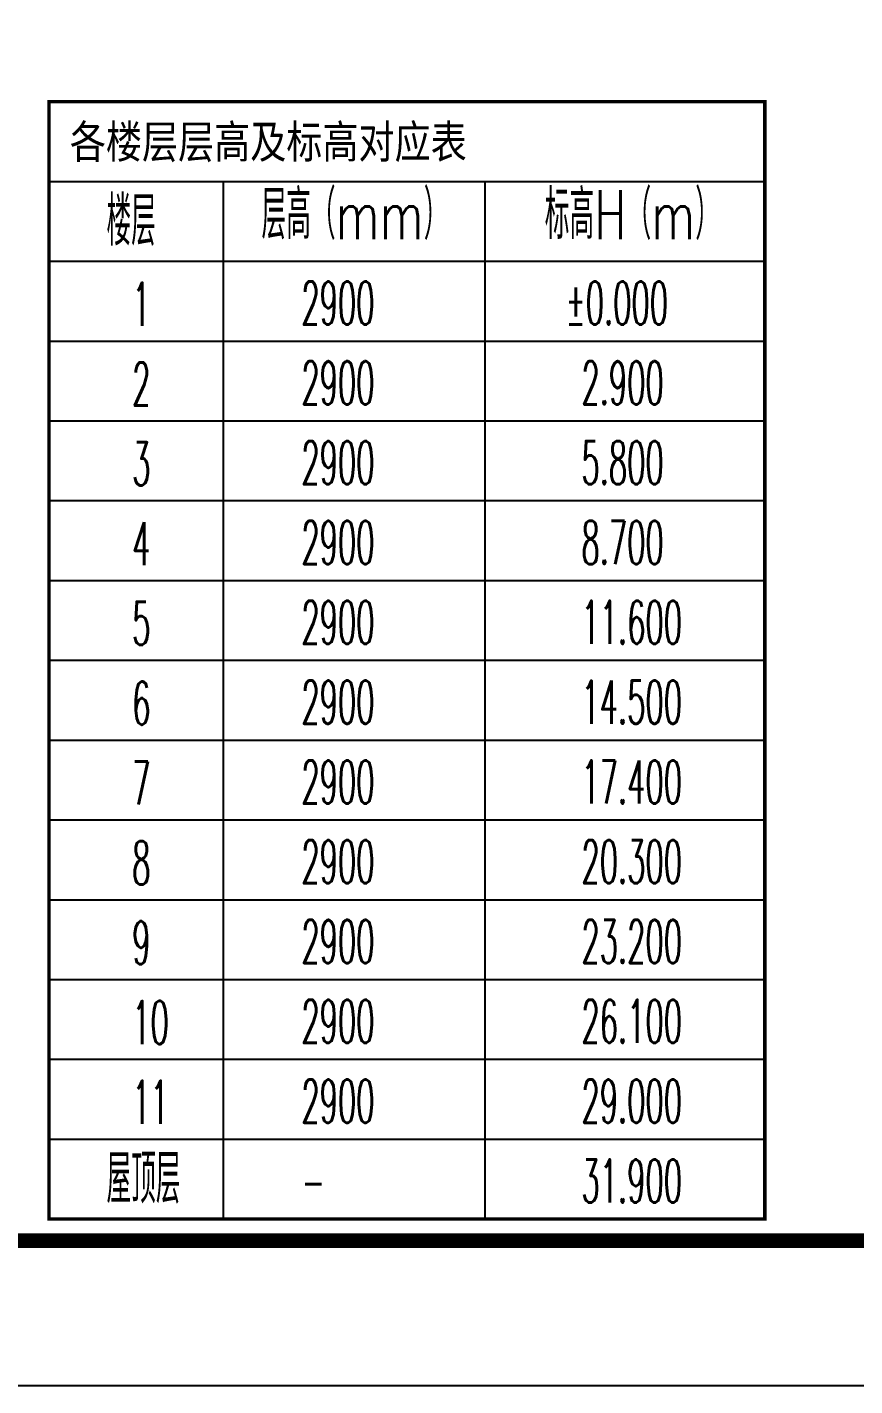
# Model space of a CAD drawing. Extents: x -518115 to 1124316, y -209821 to 1628073.
# Drawn here: x 883842 to 889545, y 179207 to 188570 of the extents above; entities that cross this region are included whole.
import ezdxf

# ---------------------------------------------------------------- set-up
doc = ezdxf.new("R2010")
doc.units = 0
doc.header["$LTSCALE"] = 1000
doc.header["$MEASUREMENT"] = 0
for name, color, linetype in [('C-Sheet-图框', 101, 'Continuous'), ('PUB_TEXT', 4, 'Continuous'), ('图框', 140, 'Continuous')]:
    doc.layers.add(name, color=color, linetype=linetype)
doc.layers.add('yichutu', color=7, linetype='Continuous', true_color=0xffffff, plot=False)
doc.styles.add('_TCH_DIM', font='SIMPLEX.shx', dxfattribs={"width": 0.7, "bigfont": 'GBCBIG.shx'})
doc.styles.add('宋体', font='', dxfattribs={"height": 50})
doc.styles.get('宋体').set_extended_font_data('SimSun')

# ---------------------------------------------------------------- blocks, each defined once
blk = doc.blocks.new('TK')
at = {"layer": '图框'}
blk.add_lwpolyline([(465375, 548713.7), (549475, 548713.7), (549475, 489313.7), (465375, 489313.7)], close=True, dxfattribs=at)
blk.add_lwpolyline([(465375, 548713.7), (549475, 548713.7), (549475, 489313.7), (465375, 489313.7)], close=True, dxfattribs=at)
at = {"layer": '图框', "const_width": 100}
blk.add_lwpolyline([(548475, 490313.7), (548475, 547713.7), (467875, 547713.7), (467875, 490313.7)], close=True, dxfattribs=at)
blk = doc.blocks.new('yct-841-594-84100-59399.9999999999-100-1000.0')
at = {"layer": 'yichutu', "color": 7, "true_color": 0xffffff}
blk.add_lwpolyline([(0, 0), (0, 59400), (84100, 59400), (84100, 0)], close=True, dxfattribs=at)

msp = doc.modelspace()

# ---------------------------------------------------------------- linework, layer by layer
at = {"layer": 'C-Sheet-图框', "color": 0}
for p, q in [((883992.4, 187506.8), (888925.3, 187506.8)), ((883992.4, 187506.8), (888925.3, 187506.8)), ((885193.6, 187506.8), (885193.6, 180356.8)), ((886995.6, 187506.8), (886995.6, 180356.8)), ((883992.4, 186956.8), (888925.3, 186956.8)), ((883992.4, 186406.8), (888925.3, 186406.8)), ((883992.4, 185856.8), (888925.3, 185856.8)), ((883992.4, 185306.8), (888925.3, 185306.8)), ((883992.4, 184756.8), (888925.3, 184756.8)), ((883992.4, 184206.8), (888925.3, 184206.8)), ((883992.4, 183656.8), (888925.3, 183656.8)), ((883992.4, 183106.8), (888925.3, 183106.8)), ((883992.4, 182556.8), (888925.3, 182556.8)), ((883992.4, 182006.8), (888925.3, 182006.8)), ((883992.4, 181456.8), (888925.3, 181456.8)), ((883992.4, 180906.8), (888925.3, 180906.8))]:
    msp.add_line(p, q, dxfattribs=at)
at = {"layer": 'C-Sheet-图框', "color": 0, "const_width": 24}
msp.add_lwpolyline([(883992.4, 180356.8), (888925.3, 180356.8), (888925.3, 188056.8), (883992.4, 188056.8), (883992.4, 180356.8)], dxfattribs=at)

# ---------------------------------------------------------------- block references
msp.add_blockref('TK', (348239.1, -310106.9))
at = {"layer": 'yichutu'}
msp.add_blockref('yct-841-594-84100-59399.9999999999-100-1000.0', (813614.1, 179206.8), dxfattribs=at)

# ---------------------------------------------------------------- texts
at = {"layer": 'PUB_TEXT', "color": 2, "style": '宋体', "width": 0.8}
msp.add_text('各楼层层高及标高对应表', height=227.848, dxfattribs=at).set_placement((884136.3, 187666.5))
at = {"layer": 'PUB_TEXT', "style": '_TCH_DIM'}
for s, height, width, p in [('层高（mm）', 337.59, 0.7, (885457.2, 187109.1)), ('标高H（m）', 337.59, 0.7, (887408.9, 187109.1)), ('楼层', 337.59, 0.7, (884388.9, 187064.7)), ('1', 297.5, 0.494118, (884566.1, 186512.2)), ('2900', 297.5, 0.494118, (885731.8, 186519.7)), ('%%P0.000', 297.5, 0.494118, (887552.5, 186519.7)), ('2', 297.5, 0.494118, (884566.1, 185962.2)), ('2900', 297.5, 0.494118, (885731.8, 185969.7)), ('2.900', 297.5, 0.494118, (887661.5, 185969.7)), ('3', 297.5, 0.494118, (884566.1, 185412.2)), ('2900', 297.5, 0.494118, (885731.8, 185419.7)), ('5.800', 297.5, 0.494118, (887661.5, 185419.7)), ('4', 297.5, 0.494118, (884566.1, 184862.2)), ('2900', 297.5, 0.494118, (885731.8, 184869.7)), ('8.700', 297.5, 0.494118, (887661.5, 184869.7)), ('5', 297.5, 0.494118, (884566.1, 184312.2)), ('2900', 297.5, 0.494118, (885731.8, 184319.7)), ('11.600', 297.5, 0.494118, (887661.5, 184319.7)), ('6', 297.5, 0.494118, (884566.1, 183762.2)), ('2900', 297.5, 0.494118, (885731.8, 183769.7)), ('14.500', 297.5, 0.494118, (887661.5, 183769.7)), ('2900', 297.5, 0.494118, (885731.8, 183219.7)), ('17.400', 297.5, 0.494118, (887661.5, 183219.7)), ('7', 297.5, 0.494118, (884566.1, 183212.2)), ('8', 297.5, 0.494118, (884566.1, 182662.2)), ('2900', 297.5, 0.494118, (885731.8, 182669.7)), ('20.300', 297.5, 0.494118, (887661.5, 182669.7)), ('9', 297.5, 0.494118, (884566.1, 182112.2)), ('2900', 297.5, 0.494118, (885731.8, 182119.7)), ('23.200', 297.5, 0.494118, (887661.5, 182119.7)), ('10', 297.5, 0.494118, (884566.1, 181562.2)), ('2900', 297.5, 0.494118, (885731.8, 181569.7)), ('26.100', 297.5, 0.494118, (887661.5, 181569.7)), ('11', 297.5, 0.494118, (884566.1, 181012.2)), ('2900', 297.5, 0.494118, (885731.8, 181019.7)), ('29.000', 297.5, 0.494118, (887661.5, 181019.7)), ('屋顶层', 337.59, 0.7, (884388.9, 180464.7)), ('31.900', 297.5, 0.494118, (887661.5, 180469.7)), ('-', 297.5, 0.494118, (885731.8, 180469.7))]:
    msp.add_text(s, height=height, dxfattribs=dict(at, width=width)).set_placement(p)

doc.saveas('drawing.dxf')
